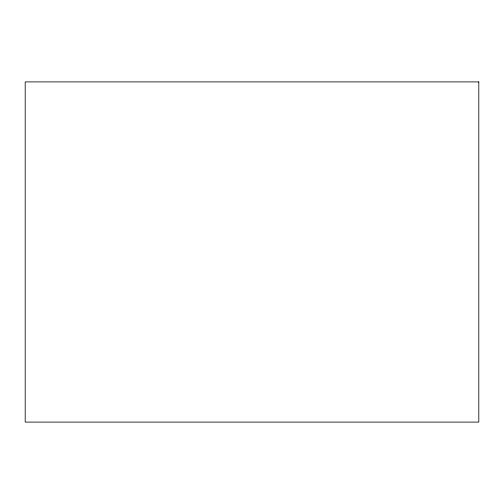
<?xml version="1.0" encoding="UTF-8"?>
<svg xmlns="http://www.w3.org/2000/svg" width="504" height="504" viewBox="0 0 504 504"><rect width="100%" height="100%" fill="white"/><g stroke="black" fill="none" stroke-linecap="round" stroke-linejoin="round"><path stroke-width="0.76" d="M478.8 81.9L25.2 81.9L25.2 422.1L478.8 422.1L478.8 81.9"/></g></svg>
